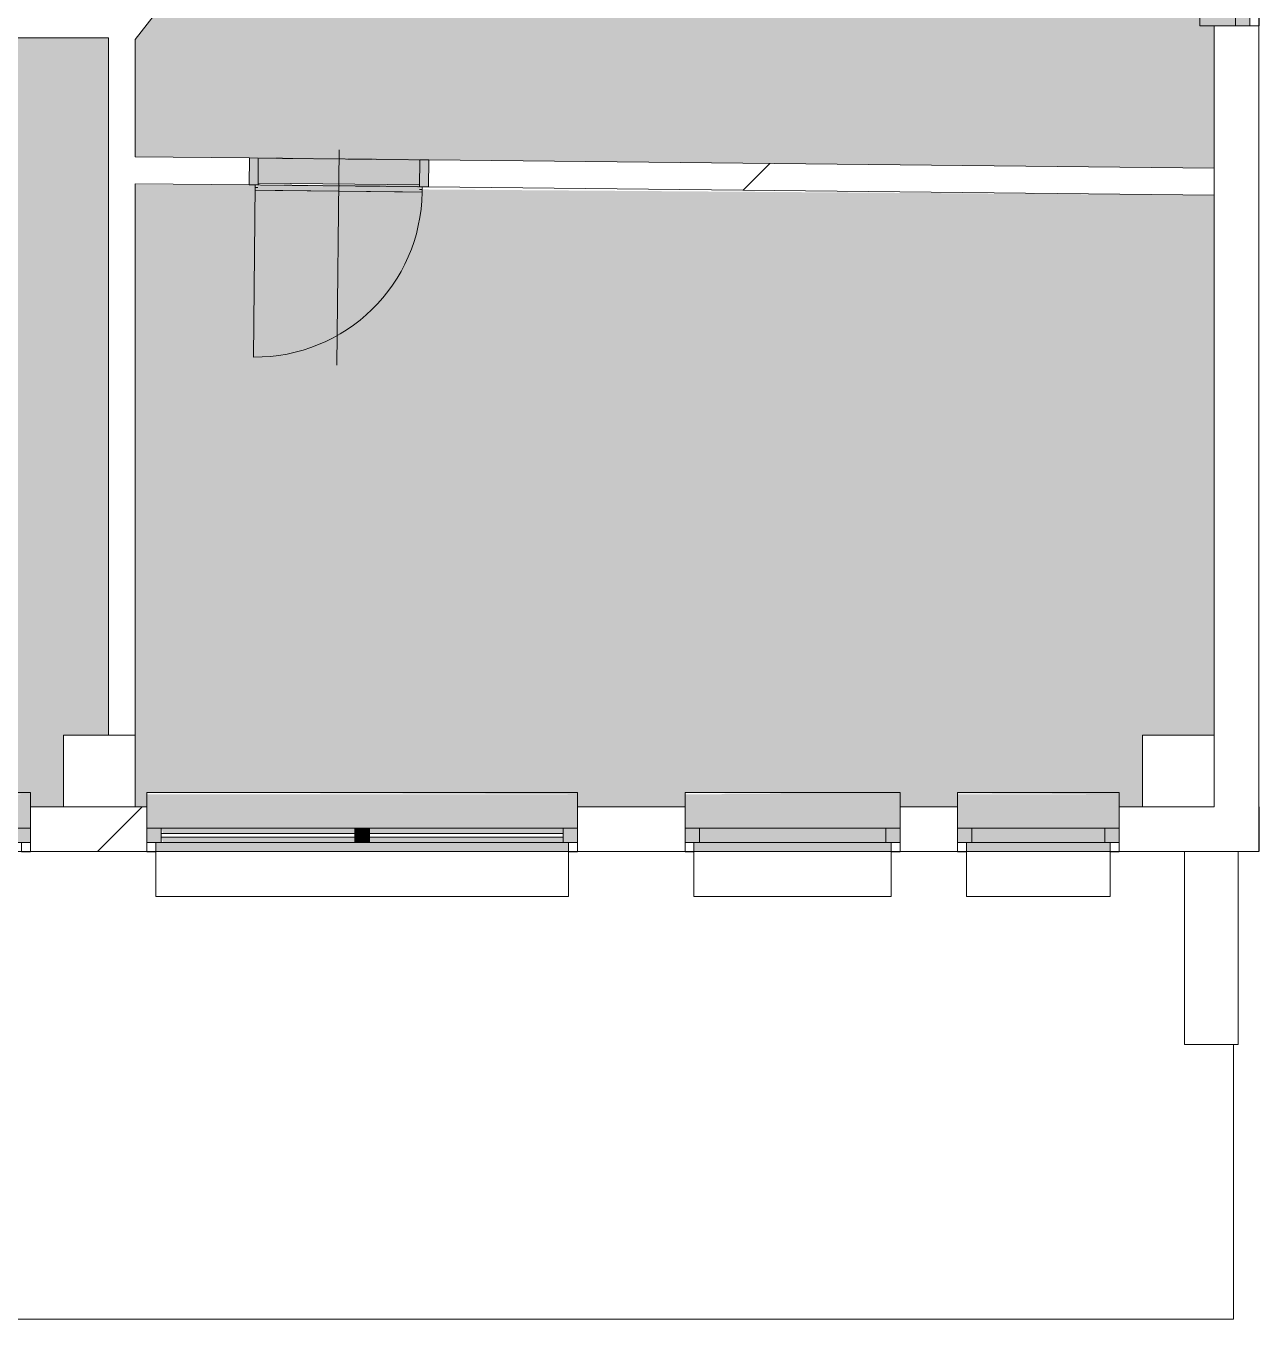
# Model space of a CAD drawing. Header units: millimetres. Extents: x 46521 to 257780, y -45352 to 20466.
# Drawn here: x 217622 to 224498, y -31577 to -24364 of the extents above; entities that cross this region are included whole.
import ezdxf

# ---------------------------------------------------------------- set-up
doc = ezdxf.new("R2010")
doc.units = ezdxf.units.MM
doc.linetypes.add('Čerchovaná se dvěma tečkami', pattern=[2.59, 1, -0.53, 0, -0.53, 0, -0.53])
for name, color, linetype, lineweight in [('A-DETL-THIN', 151, 'Continuous', 13), ('A-DOOR', 31, 'Continuous', 13), ('A-DOOR-FRAM', 31, 'Continuous', 25), ('A-FLOR', 192, 'Continuous', 13), ('A-GENM', 13, 'Continuous', 13), ('A-GLAZ', 151, 'Continuous', 13), ('A-WALL', 113, 'Continuous', 13), ('A-WALL-PATT', 111, 'Continuous', 35), ('Q-SPCQ', 91, 'Continuous', 13), ('S-COLS', 52, 'Continuous', 13)]:
    doc.layers.add(name, color=color, linetype=linetype, lineweight=lineweight)
pattern_1 = [(45, (218021, -28969), (-5747.4, 5747.4), []), (360, (227178.7, -26277), (5747.4, 5747.4), [1016, -10478.7]), (45, (228195, -26277), (-5747.4, 5747.4), [1016, -7112]), (90, (228913, -25559), (-5747.4, 5747.4), [1016, -10478.7]), (135, (228913, -24543), (-5747.4, -5747.4), [1016, -7112]), (360, (227178.7, -23824.3), (5747.4, 5747.4), [1016, -10478.7]), (45, (226460, -24543), (-5747.4, 5747.4), [1016, -7112]), (90, (226460, -25559), (-5747.4, 5747.4), [1016, -10478.7]), (135, (227179, -26277), (-5747.4, -5747.4), [1016, -7112]), (45, (229842, -22895.5), (-5747.4, 5747.4), [2032, -6096])]
pattern_2 = [(45, (128107, 0), (-7184.2, 7184.2), []), (45, (130981, 0), (-7184.2, 7184.2), []), (45, (136728, 0), (-4310.5, 10057.9), [4064, -2032, 67.06, -1964.94])]

# ---------------------------------------------------------------- blocks, each defined once
blk = doc.blocks.new('OKNO_1k_nadsvetlik - OKNO_1k_nadsvetlik_1500x1800-1969463-Mapka _ závislý 8')
at = {"layer": 'A-GLAZ', "lineweight": 9}
h = blk.add_hatch(color=256, dxfattribs=at)
h.paths.add_polyline_path([(-750, -75), (-670, -75), (-670, 5), (-750, 5)])
h.paths.add_polyline_path([(670, -75), (750, -75), (750, 5), (670, 5)])
blk.add_hatch(color=256, dxfattribs=at).paths.add_polyline_path([(670, 5), (-670, 5), (-670, -75), (670, -75)])
for p, q in [((-750, 5), (-670, 5)), ((670, 5), (-670, 5)), ((-670, 5), (-670, -75)), ((670, 5), (750, 5)), ((670, -75), (670, 5)), ((-750, -75), (-700, -75)), ((-670, -75), (-750, -75)), ((-700, -126), (-750, -126)), ((-700, -75), (-700, -125)), ((-670, -75), (670, -75)), ((750, -75), (670, -75)), ((700, -75), (750, -75)), ((700, -125), (700, -75)), ((750, -126), (700, -126))]:
    blk.add_line(p, q, dxfattribs=at)
blk = doc.blocks.new('parapet s nosem_vnitní - parapet s nosem_vnitní-1280316-Mapka _ závislý 8')
at = {"layer": 'A-GENM', "lineweight": 9}
for points in [[(-750, 198.7), (-750, 190), (750, 198.7)], [(-750, 190), (-750, 0), (750, 0), (750, 190)]]:
    blk.add_hatch(color=151, dxfattribs=at).paths.add_polyline_path(points)
for p, q in [((750, 200), (-750, 200)), ((-750, 200), (-750, 190)), ((750, 200), (-750, 200)), ((-750, 120), (-750, 190)), ((750, 190), (750, 200)), ((750, 190), (750, 120))]:
    blk.add_line(p, q, dxfattribs=at)
blk = doc.blocks.new('OKNO_2k_nadsvetlik - OKNO_2k_nadsvetlik 2400 x 1850-1972488-Mapka _ závislý 8')
at = {"layer": 'A-GLAZ', "lineweight": 9}
h = blk.add_hatch(color=256, dxfattribs=at)
h.paths.add_polyline_path([(-1120, 75), (-1200, 75), (-1200, -5), (-1120, -5)])
h.paths.add_polyline_path([(1120, 75), (1138.9, -5), (1200, -5), (1200, 75), (1138.9, 75)])
h = blk.add_hatch(color=256, dxfattribs=at)
h.paths.add_polyline_path([(1120, 75), (40, 75), (40, 45), (1120, 45)])
h.paths.add_polyline_path([(-1120, 75), (-1120, 45), (-40, 45), (-40, 75), (-915.1, 75)])
h.paths.add_polyline_path([(40, 25), (40, -5), (1120, -5), (1120, 25)])
h.paths.add_polyline_path([(-915.1, 25), (-1120, 25), (-1120, -5), (-40, -5), (-40, 25)])
blk.add_hatch(color=256, dxfattribs=at).paths.add_polyline_path([(-40, -5), (40, -5), (40, 75), (-40, 75)])
for p, q in [((-1150, 126), (-1200, 126)), ((-1200, 75), (-1150, 75)), ((-1120, 75), (-1200, 75)), ((-1150, 75), (-1150, 125)), ((-1120, -5), (-1120, 75)), ((-40, 75), (-1120, 75)), ((40, 75), (-40, 75)), ((-40, 75), (-40, -5)), ((1120, 75), (40, 75)), ((40, -5), (40, 75)), ((1200, 75), (1120, 75)), ((1120, 75), (1120, -5)), ((1200, 126), (1150, 126)), ((1150, 125), (1150, 75)), ((1150, 75), (1200, 75)), ((-40, 45), (-1120, 45)), ((-1120, 45), (-1120, 25)), ((-1120, 25), (-40, 25)), ((-40, 25), (-40, 45)), ((1120, 45), (40, 45)), ((40, 45), (40, 25)), ((40, 25), (1120, 25)), ((1120, 25), (1120, 45)), ((-1200, -5), (-1120, -5)), ((-1120, -5), (-40, -5)), ((-40, -5), (40, -5)), ((40, -5), (1120, -5)), ((1120, -5), (1200, -5))]:
    blk.add_line(p, q, dxfattribs=at)
blk = doc.blocks.new('parapet s nosem_vnitní - parapet s nosem_vnitní-V112-Mapka _ závislý 8')
at = {"layer": 'A-GENM', "lineweight": 9}
blk.add_hatch(color=151, dxfattribs=at).paths.add_polyline_path([(40, 0), (-1200, 0), (-1200, -190), (1200, -190), (1200, 0), (292.9, 0)])
for p, q in [((-1200, -190), (-1200, -120)), ((1200, -120), (1200, -190)), ((-1200, -190), (-1200, -200)), ((-1200, -200), (1200, -200)), ((-1200, -200), (1200, -200)), ((1200, -200), (1200, -190))]:
    blk.add_line(p, q, dxfattribs=at)
blk = doc.blocks.new('OKNO_2k_nadsvetlik - OKNO_2k_nadsvetlik 2400 x 1850-V113-Mapka _ závislý 8')
at = {"layer": 'A-GLAZ', "lineweight": 9}
h = blk.add_hatch(color=256, dxfattribs=at)
h.paths.add_polyline_path([(1200, 75), (1120, 75), (1120, -5), (1200, -5)])
h.paths.add_polyline_path([(-1200, 75), (-1200, -5), (-1120, -5), (-1120, 75)])
h = blk.add_hatch(color=256, dxfattribs=at)
h.paths.add_polyline_path([(40, 75), (40, 45), (1120, 45), (1107.8, 75), (80.8, 75)])
h.paths.add_polyline_path([(-40, 75), (-1120, 75), (-1120, 45), (-40, 45)])
h.paths.add_polyline_path([(-40, 25), (-1120, 25), (-1120, -5), (-40, -5)])
h.paths.add_polyline_path([(40, 25), (40, -5), (1120, -5), (1107.8, 25), (80.8, 25)])
blk.add_hatch(color=256, dxfattribs=at).paths.add_polyline_path([(-40, -5), (40, -5), (40, 75), (-40, 75)])
for p, q in [((-1150, 126), (-1200, 126)), ((-1200, 75), (-1150, 75)), ((-1120, 75), (-1200, 75)), ((-1150, 75), (-1150, 125)), ((-1120, -5), (-1120, 75)), ((-40, 75), (-1120, 75)), ((40, 75), (-40, 75)), ((-40, 75), (-40, -5)), ((1120, 75), (40, 75)), ((40, -5), (40, 75)), ((1200, 75), (1120, 75)), ((1120, 75), (1120, -5)), ((1200, 126), (1150, 126)), ((1150, 125), (1150, 75)), ((1150, 75), (1200, 75)), ((-40, 45), (-1120, 45)), ((-1120, 45), (-1120, 25)), ((-1120, 25), (-40, 25)), ((-40, 25), (-40, 45)), ((1120, 45), (40, 45)), ((40, 45), (40, 25)), ((40, 25), (1120, 25)), ((1120, 25), (1120, 45)), ((-1200, -5), (-1120, -5)), ((-1120, -5), (-40, -5)), ((-40, -5), (40, -5)), ((40, -5), (1120, -5)), ((1120, -5), (1200, -5))]:
    blk.add_line(p, q, dxfattribs=at)
blk = doc.blocks.new('parapet_ext - parapet_ext-1801991-Mapka _ závislý 8')
at = {"layer": 'Q-SPCQ', "lineweight": 9}
blk.add_hatch(color=151, dxfattribs=at).paths.add_polyline_path([(292.9, 50), (-1150, 50), (-1150, 0), (1150, 0), (1150, 50), (1120, 50)])
for p, q in [((-1150, 51), (-1150, 300)), ((-1150, 300), (1150, 300)), ((1150, 300), (1150, 51))]:
    blk.add_line(p, q, dxfattribs=at)
blk = doc.blocks.new('OKNO_1k_nadsvetlik - OKNO_1k_nadsvetlik_900 x 1850-1969447-Mapka _ závislý 8')
at = {"layer": 'A-GLAZ', "lineweight": 9}
h = blk.add_hatch(color=256, dxfattribs=at)
h.paths.add_polyline_path([(450, 75), (370, 75), (370, -5), (450, -5)])
h.paths.add_polyline_path([(-450, 75), (-450, -5), (-370, -5), (-370, 75)])
blk.add_hatch(color=256, dxfattribs=at).paths.add_polyline_path([(-370, 75), (-370, -5), (370, -5), (370, 75), (-257.3, 75)])
for p, q in [((-400, 126), (-450, 126)), ((-450, 75), (-400, 75)), ((-370, 75), (-450, 75)), ((-400, 75), (-400, 125)), ((370, 75), (-370, 75)), ((-370, 75), (-370, -5)), ((450, 75), (370, 75)), ((370, -5), (370, 75)), ((450, 126), (400, 126)), ((400, 125), (400, 75)), ((400, 75), (450, 75)), ((-450, -5), (-370, -5)), ((-370, -5), (370, -5)), ((370, -5), (450, -5))]:
    blk.add_line(p, q, dxfattribs=at)
blk = doc.blocks.new('parapet s nosem_vnitní - parapet s nosem_vnitní-V114-Mapka _ závislý 8')
at = {"layer": 'A-GENM', "lineweight": 9}
for points in [[(-257.3, 0), (-450, 0), (-450, -190), (450, -190), (450, 0), (370, 0)], [(-450, -190), (-450, -195), (-257.3, -190)]]:
    blk.add_hatch(color=151, dxfattribs=at).paths.add_polyline_path(points)
for p, q in [((-450, -190), (-450, -120)), ((450, -120), (450, -190)), ((-450, -190), (-450, -200)), ((-450, -200), (450, -200)), ((-450, -200), (450, -200)), ((450, -200), (450, -190))]:
    blk.add_line(p, q, dxfattribs=at)
blk = doc.blocks.new('parapet_ext - parapet_ext-V115-Mapka _ závislý 8')
at = {"layer": 'Q-SPCQ', "lineweight": 9}
blk.add_hatch(color=151, dxfattribs=at).paths.add_polyline_path([(-370, 50), (-400, 50), (-400, 0), (400, 0), (400, 50), (-257.3, 50)])
for p, q in [((-400, 51), (-400, 300)), ((-400, 300), (400, 300)), ((400, 300), (400, 51))]:
    blk.add_line(p, q, dxfattribs=at)
blk = doc.blocks.new('OKNO_1k_nadsvetlik - OKNO_1k_nadsvetlik_1200 x 1850-V116-Mapka _ závislý 8')
at = {"layer": 'A-GLAZ', "lineweight": 9}
h = blk.add_hatch(color=256, dxfattribs=at)
h.paths.add_polyline_path([(520, 75), (520, -5), (600, -5), (600, 75)])
h.paths.add_polyline_path([(-600, 75), (-600, -5), (-520, -5), (-520, 75)])
blk.add_hatch(color=256, dxfattribs=at).paths.add_polyline_path([(-520, 75), (-520, -5), (520, -5), (520, 75), (426.8, 75)])
for p, q in [((-550, 126), (-600, 126)), ((-600, 75), (-550, 75)), ((-520, 75), (-600, 75)), ((-550, 75), (-550, 125)), ((520, 75), (-520, 75)), ((-520, 75), (-520, -5)), ((600, 75), (520, 75)), ((520, -5), (520, 75)), ((600, 126), (550, 126)), ((550, 125), (550, 75)), ((550, 75), (600, 75)), ((-600, -5), (-520, -5)), ((-520, -5), (520, -5)), ((520, -5), (600, -5))]:
    blk.add_line(p, q, dxfattribs=at)
blk = doc.blocks.new('parapet s nosem_vnitní - parapet s nosem_vnitní-V117-Mapka _ závislý 8')
at = {"layer": 'A-GENM', "lineweight": 9}
for points in [[(600, 0), (-600, 0), (-600, -190), (600, -190), (600, -120)], [(-600, -190), (-600, -197.1), (426.8, -190)]]:
    blk.add_hatch(color=151, dxfattribs=at).paths.add_polyline_path(points)
for p, q in [((-600, -190), (-600, -120)), ((600, -120), (600, -190)), ((-600, -190), (-600, -200)), ((-600, -200), (600, -200)), ((-600, -200), (600, -200)), ((600, -200), (600, -190))]:
    blk.add_line(p, q, dxfattribs=at)
blk = doc.blocks.new('parapet_ext - parapet_ext-V111-Mapka _ závislý 8')
at = {"layer": 'Q-SPCQ', "lineweight": 9}
blk.add_hatch(color=151, dxfattribs=at).paths.add_polyline_path([(-520, 50), (-550, 50), (-550, 0), (550, 0), (550, 50), (-185, 50)])
for p, q in [((-550, 51), (-550, 300)), ((-550, 300), (550, 300)), ((550, 300), (550, 51))]:
    blk.add_line(p, q, dxfattribs=at)
blk = doc.blocks.new('DVERE_1k_oblozka - DD03_01_900x1970_koupelna-V145-Mapka _ závislý 8')
at = {"layer": 'A-DOOR', "lineweight": 9}
h = blk.add_hatch(color=151, dxfattribs=at)
h.paths.add_polyline_path([(500, -72.1), (500, 77.9), (450, 77.9), (450, -72.1)])
h.paths.add_polyline_path([(-450, -72.1), (-450, 77.9), (-500, 77.9), (-500, -72.1)])
blk.add_hatch(color=151, dxfattribs=at).paths.add_polyline_path([(465, -102.1), (449.9, -62.2), (-450, -72.1), (-465, -102.1)])
for p, q in [((-500, 77.9), (-450, 77.9)), ((-500, -72.1), (-500, 77.9)), ((-450, 77.9), (-450, -72.1)), ((0, 127.9), (0, -1072.1)), ((450, 77.9), (500, 77.9)), ((450, -72.1), (450, 77.9)), ((500, 77.9), (500, -72.1)), ((-450, -62.1), (450, -62.1)), ((-450, -72.1), (-500, -72.1)), ((-465, -72.1), (-465, -1032.1)), ((-465, -87.1), (-450, -87.1)), ((-465, -102.1), (-465, -87.1)), ((-450, -87.1), (-465, -87.1)), ((465, -102.1), (-465, -102.1)), ((355, -102.1), (-355, -102.1)), ((500, -72.1), (450, -72.1)), ((450, -87.1), (465, -87.1)), ((465, -102.1), (465, -72.1)), ((465, -87.1), (465, -102.1)), ((465, -102.1), (465, -87.1))]:
    blk.add_line(p, q, dxfattribs=at)
at = {"layer": 'A-DOOR', "linetype": 'Čerchovaná se dvěma tečkami', "lineweight": 9}
for p, q in [((-450, 77.9), (450, 77.9)), ((-450, -72.1), (450, -72.1))]:
    blk.add_line(p, q, dxfattribs=at)
at = {"layer": 'A-DOOR', "lineweight": 9}
blk.add_arc((-465, -102.1), 930, 270, 0, dxfattribs=at)
at = {"layer": 'A-DOOR-FRAM', "lineweight": 9}
for p, q in [((-500, 77.9), (-450, 77.9)), ((-450, 77.9), (-450, -72.1)), ((450, -72.1), (450, 77.9)), ((500, 77.9), (450, 77.9)), ((-450, -72.1), (-500, -72.1)), ((450, -72.1), (500, -72.1))]:
    blk.add_line(p, q, dxfattribs=at)

msp = doc.modelspace()

# ---------------------------------------------------------------- hatches: boundary and pattern name
at = {"layer": 'A-FLOR'}
h = msp.add_hatch(color=151, dxfattribs=at)
h.paths.add_polyline_path([(199736.9, -30076.6), (199846.7, -30076.6), (199846.7, -29535.6), (200246.7, -29535.6), (200246.7, -24894.3), (199456.7, -24909.3), (199454.5, -24924.3), (198656.7, -24909.3), (198641.7, -24894.3), (198046.7, -24894.3), (198046.7, -30076.6), (198536.9, -30076.6), (198536.9, -29899.5), (199736.9, -29906.6)])
h.paths.add_polyline_path([(185207.6, -30046.6), (185356.7, -30046.6), (185356.7, -29896.9), (187756.7, -29906.6), (187756.7, -30046.6), (187847.3, -30046.6), (187807.2, -26558.1), (189596.1, -25126.8), (189398, -24954.6), (189377.4, -24943.5), (188773.4, -24295.7), (188773, -24274.5), (188357.6, -23844.3), (188357.6, -23917.4), (187957.6, -23917.4), (187955.8, -23667.4), (185207.6, -23699.3), (185207.6, -29906.6)])
h.paths.add_polyline_path([(182356.7, -30046.6), (182356.7, -29901.6), (183256.7, -29906.6), (183256.7, -30046.6), (183556.7, -30046.6), (183556.7, -29899.5), (184756.7, -29906.6), (184756.7, -30046.6), (185057.6, -30046.6), (185057.6, -23684), (184340.1, -23708.3), (184334.9, -23718.2), (183434.9, -23703.2), (183434.7, -23693.3), (182268.5, -23700), (182268.5, -23970), (181848.5, -23970), (181848.5, -24139.3), (181927.1, -24139.3), (181918.5, -25639.3), (181848.5, -25639.3), (181848.5, -29535.6), (182248.5, -29535.6), (182267.1, -30046.6)])
h.paths.add_polyline_path([(190971.7, -30046.6), (190971.8, -30046.6), (190971.7, -25176.6), (190736.7, -25191.6), (190736.7, -25206.6), (189836.7, -25191.6), (189821.7, -25176.6), (189786.7, -25176.6), (189774.1, -25176.6), (187958, -26629.6), (187997.6, -29676.6), (188357.6, -29676.6), (188357.6, -29896.9), (190756.7, -29906.6), (190756.7, -30046.6)])
h.paths.add_polyline_path([(191121.8, -30046.6), (191356.7, -30046.6), (191356.7, -29896.9), (193756.7, -29906.6), (193756.7, -30046.6), (193851.4, -30046.6), (193851.4, -29676.6), (194101.4, -29676.6), (194101.4, -26754.6), (192364.3, -25176.6), (192266.7, -25191.6), (192266.7, -25206.6), (191366.7, -25191.6), (191351.7, -25176.6), (191135.2, -25176.6), (191123.3, -29488.4)])
h.paths.add_polyline_path([(194251.4, -30046.6), (194346.7, -30046.6), (194346.7, -29846.9), (197946.7, -29846.9), (197946.7, -23686.6), (194243.8, -23686.6), (194243.8, -23936.6), (193843.8, -23936.6), (193843.8, -23710.4), (193315, -24289.8), (193305, -24311.6), (192679.8, -24937.4), (192658.9, -24937.4), (192515.2, -25101.6), (194251.4, -26688.5), (194251.4, -29856.6)])
h.paths.add_polyline_path([(223716.7, -28719.3), (223846.7, -28719.3), (223846.7, -28319.3), (224246.7, -28319.3), (224246.7, -25308.2), (219816.1, -25276.5), (219830.7, -25291.4), (218915.9, -25266.7), (218900.8, -25251.5), (218231.7, -25251.7), (218231.7, -28719.3), (218296.7, -28719.3), (218296.7, -28639.6), (220696.7, -28649.3), (220696.7, -28719.3), (221296.7, -28719.3), (221296.7, -28642.2), (222496.7, -28649.3), (222496.7, -28719.3), (222816.7, -28719.3), (222816.7, -28644.3), (223716.7, -28649.3)])
h.paths.add_polyline_path([(214956.7, -28719.3), (215246.7, -28719.3), (215246.7, -28639.6), (217646.7, -28649.3), (217646.7, -28719.3), (217831.7, -28719.3), (217831.7, -28319.3), (218081.7, -28319.3), (218081.7, -24431.8), (214956.7, -24431.8), (214971.7, -24859.3), (214986.7, -24859.3), (214971.7, -25759.3), (214956.7, -25774.3), (214956.7, -28649.3)])
h.paths.add_polyline_path([(207506.7, -28719.3), (208031.7, -28719.3), (208031.7, -23677.1), (207415.8, -23682.1), (207430.1, -23696.9), (206615.5, -23668), (206600.3, -23652.8), (206235.4, -23652.2), (206235.4, -23956.6), (205807.2, -23956.6), (205796.7, -26082.1), (205796.7, -28319.3), (206196.7, -28319.3), (206196.7, -28719.3), (206306.7, -28719.3), (206306.7, -28642.2), (207506.7, -28649.3)])
h.paths.add_polyline_path([(211706.7, -28719.3), (211831.7, -28719.3), (211831.7, -28319.3), (212231.7, -28319.3), (212231.7, -28719.3), (212346.7, -28719.3), (212346.7, -28639.6), (214746.7, -28649.3), (214746.7, -28719.3), (214806.7, -28719.3), (214806.7, -25759.3), (214946.7, -25759.3), (214942.1, -24859.3), (214806.7, -24859.3), (214806.7, -24281.8), (214833.7, -24281.8), (213994.7, -23477.1), (214082.7, -23367.5), (213442, -22753.1), (213345.1, -22854.1), (213168, -22684.3), (211837, -22684.3), (211837, -22434.3), (211457, -22434.3), (211457, -22294.3), (210657, -22294.3), (210657, -22434.3), (209611.7, -22434.3), (209611.7, -22294.3), (208811.7, -22294.3), (208811.7, -22434.3), (208426.7, -22434.3), (208426.7, -22684.3), (208131.7, -22684.3), (208131.7, -28589.6), (211706.7, -28599.3)])
h.paths.add_polyline_path([(219816.1, -25251.2), (219817.6, -25111.2), (224246.7, -25158.2), (224246.7, -24364.3), (224168.1, -24364.3), (224176.7, -22864.3), (224246.7, -22864.3), (224246.7, -22684.3), (223846.7, -22684.3), (223846.4, -22468.2), (219803.8, -22420.6), (219628.7, -22682.2), (219630.8, -22691.6), (219053.3, -23401.6), (219037.1, -23405.3), (218231.7, -24439.5), (218231.7, -25094.4), (218917.7, -25101.7), (218917.7, -25241.7), (219816, -25251.2)])
h.paths.add_polyline_path([(200506.7, -25069.3), (200506.7, -24889.3), (205696.7, -24889.3), (205694.6, -23646.6), (200346.9, -23646.6), (200347, -24889.3), (200497, -24894.3), (200503.9, -25019.3)])
h.paths.add_polyline_path([(192316.7, -25026.6), (192374.9, -25015.6), (193803.2, -23536.6), (197746.7, -23536.6), (197746.7, -23166.6), (198046.7, -23166.6), (198046.7, -24794.3), (200246.7, -24794.3), (200246.7, -23937.5), (199847, -23937.5), (199847, -23527.5), (201444.2, -23527.4), (201444.2, -22376.5), (205084.2, -22376.5), (205084.6, -21816.5), (206144.2, -21816.5), (206137.4, -23436.6), (205705.4, -23436.6), (205705.4, -23536.6), (206617.5, -23553.1), (206617.5, -23643), (207416.1, -23643), (207417.4, -23566.6), (208031.7, -23567.5), (208031.7, -22684.3), (208006.7, -22684.3), (208006.7, -22234.3), (208426.7, -22234.3), (208426.7, -22284.3), (208811.7, -22269.3), (208811.7, -22254.3), (209611.7, -22269.3), (209626.7, -22284.3), (210657, -22269.3), (210657, -22254.3), (211457, -22269.3), (211472, -22284.3), (212237, -22284.3), (212237, -22534.3), (213228.3, -22534.3), (213459.3, -22735.1), (213481, -22735.1), (214108.9, -23358), (214108.9, -23378.8), (215050.5, -24281.8), (218164.4, -24281.8), (218948.8, -23303), (219059.4, -23360.3), (219576.3, -22668.2), (219488, -22582.1), (219638.9, -22354.9), (219645.6, -21754.2), (219735.5, -21754.2), (219735.5, -20955.1), (219654.4, -20954.2), (219655, -20379.5), (219621.3, -20379.1), (219621.3, -19225.7), (219596.3, -19225.7), (219596.3, -19175.3), (219521.5, -19175.3), (219506.5, -18955.3), (219491.5, -18955.3), (219506.5, -18355.3), (219521.5, -18340.3), (219521.5, -17238.3), (216572.9, -17238.3), (216572.5, -17408.3), (215546.9, -17408.3), (215546.9, -17535.4), (214346.9, -17528.3), (214346.9, -17408.3), (214108.6, -17408.3), (214133.4, -20310.9), (213346.8, -20303.3), (213346.8, -20200.9), (212546.8, -20200.9), (212546.8, -20310.9), (209145.7, -20331.9), (208096.9, -20353.9), (208096.9, -20188), (207706.9, -20188), (207706.9, -20098), (206906.9, -20098), (206906.9, -20188), (205866.9, -20188), (205860.4, -17808.3), (205733.9, -17808.3), (205733.9, -17238.3), (203482.3, -17238.3), (203497.3, -17851.9), (203512.3, -17851.9), (203497.3, -18651.9), (203482.3, -18666.9), (203497.3, -19775.4), (203512.3, -19775.4), (203497.3, -20375.4), (203482.3, -20390.4), (203482.3, -20656.9), (201379.5, -20656.9), (201379.5, -20280.9), (201230.6, -20295.9), (201230.6, -20310.9), (200630.6, -20295.9), (200615.6, -20280.9), (200216.5, -20280.9), (200216.5, -21508.2), (199563.8, -21523.2), (199563.8, -21538.2), (198963.8, -21523.2), (198948.8, -21508.2), (197233.8, -21523.2), (197233.8, -21538.2), (196633.8, -21523.2), (196618.8, -21508.2), (196483.8, -21523.2), (196483.8, -21748.2), (195620, -21748.2), (195620, -21658.2), (194720, -21658.2), (194720, -21748.2), (191529.9, -21748.2), (189907.6, -20300.6), (189907.6, -18728.2), (189634.5, -18728.2), (189634.5, -18805.2), (188434.5, -18798.2), (188434.5, -18728.2), (188357.6, -18728.2), (188357.6, -20625.8), (188267.6, -20625.8), (188267.6, -21425.8), (188357.6, -21425.8), (188357.6, -21715.8), (183437.6, -21715.8), (183434.8, -22135.8), (181848.5, -22135.8), (181848.5, -22265.8), (181608.5, -22265.8), (181619.5, -23165.8), (181848.5, -23165.8), (181854.5, -23552.4), (183433.9, -23543.6), (183437.6, -23683.3), (184334.7, -23678.2), (184334.9, -23538.2), (186229.2, -23527.3), (186229.2, -23362.9), (186453.2, -23361.6), (186454.2, -23526), (188357.6, -23517.4), (188357.6, -23628.3), (189707.9, -25026.6), (192296.7, -25026.6)])
h.paths.add_polyline_path([(217846.7, -22689.3), (217846.7, -22289.3), (218246.7, -22289.3), (218231.7, -22689.3), (218164.4, -22689.3)])
h.paths.add_polyline_path([(219803.8, -22420.6), (219803.5, -22388.8), (219790.7, -22401)])
h.paths.add_polyline_path([(223846.7, -22318.2), (223846.7, -22284.3), (224246.7, -22269.9), (224246.7, -20426.5), (222729.6, -20479.4), (219760.1, -20443), (219769.7, -20955.2), (219784.4, -20955.2), (219760.5, -21755.5), (219745.4, -21770.6), (219745, -22269.9), (223831.4, -22318)])
h.paths.add_polyline_path([(194375, -21648.2), (194720, -21633.2), (194720, -21618.2), (195620, -21633.2), (195635, -21648.2), (196383.8, -21648.2), (196383.8, -18728.2), (195604.5, -18728.2), (195604.5, -18805.2), (194404.5, -18798.2), (194404.5, -18728.2), (194243.8, -18728.2), (194243.8, -19128.2), (193843.8, -19128.2), (193843.8, -18728.2), (193504.5, -18728.2), (193504.5, -18805.2), (192304.5, -18798.2), (192304.5, -18728.2), (191404.5, -18728.2), (191404.5, -18805.2), (190204.5, -18798.2), (190204.5, -18728.2), (190057.6, -18728.2), (190057.6, -20233.4), (191587.1, -21598.2), (194375, -21618.2), (194375, -21633.2)])
h.paths.add_polyline_path([(186557.6, -21565.8), (188257.6, -21565.4), (188242.6, -21425.8), (188227.6, -21425.8), (188242.6, -20625.8), (188257.6, -20610.8), (188257.6, -19128.2), (187957.6, -19128.2), (187957.6, -18728.2), (186557.6, -18728.2), (186557.6, -20311.1), (186582.6, -20311.1), (186582.6, -20411.9), (186557.6, -20411.9), (186557.6, -21565.4)])
h.paths.add_polyline_path([(196633.8, -21498.2), (197233.8, -21498.2), (197248.8, -21408.2), (198033.8, -21408.2), (198033.8, -19988.2), (197233.8, -20003.2), (197233.8, -20018.2), (196633.8, -20003.2), (196618.8, -19988.2), (196483.8, -20003.2), (196483.8, -21408.2), (196633.8, -21408.2)])
h.paths.add_polyline_path([(198963.8, -21498.2), (199563.8, -21498.2), (199563.8, -21408.2), (199708.8, -21408.2), (199696.3, -19988.2), (199563.8, -20003.2), (199563.8, -20018.2), (198963.8, -20003.2), (198948.8, -19988.2), (198133.8, -19988.2), (198133.8, -21408.2), (198963.8, -21408.2)])
h.paths.add_polyline_path([(199808.8, -21408.2), (200136.2, -21408.2), (200116.5, -20280.9), (199808.8, -20280.9), (199808.8, -20712.2)])
h.paths.add_polyline_path([(202384.5, -20556.9), (203382.3, -20556.9), (203382.3, -20375.4), (203472.3, -20375.4), (203472.3, -19775.4), (203382.3, -19775.4), (203382.3, -19336.9), (202384.5, -19336.9), (202399.5, -19791.9), (202414.5, -19791.9), (202399.5, -20391.9), (202384.5, -20402), (202384.5, -20441.9)])
h.paths.add_polyline_path([(202284.5, -20556.9), (202284.5, -20391.9), (202374.5, -20391.9), (202374.5, -19791.9), (202284.5, -19791.9), (202284.5, -19336.9), (201479.5, -19336.9), (201479.5, -20556.9)])
h.paths.add_polyline_path([(222729.6, -20379.4), (224246.7, -20315.3), (222533.5, -20329.1), (222557, -20377.3)])
h.paths.add_polyline_path([(201124.8, -20270.9), (201230.6, -20270.9), (201230.6, -20180.9), (201379.5, -20180.9), (201379.5, -19236.9), (201789.5, -19236.9), (201789.5, -17626.9), (200222.4, -17626.9), (200222.4, -17888.3), (199822.9, -17888.3), (199847, -18728.2), (200347, -18728.2), (200347, -18867.5), (200481.6, -18867.5), (200496.7, -20180.9), (200630.6, -20180.9), (200630.6, -20270.9), (200929.6, -20270.9)])
h.paths.add_polyline_path([(208216.9, -20231.3), (210143.1, -20190.9), (210143.1, -17408.3), (209858.6, -17408.3), (209858.6, -17535.4), (208658.6, -17528.3), (208658.6, -17408.3), (208058.6, -17408.3), (208058.6, -17535.4), (206858.6, -17528.3), (206858.6, -17408.3), (206356.9, -17408.3), (206356.9, -20088), (206906.9, -20073), (206906.9, -20058), (207706.9, -20073), (207721.9, -20088), (208216.9, -20088), (208216.9, -20191)])
h.paths.add_polyline_path([(210243.1, -20190.9), (212546.8, -20175.9), (212546.8, -20160.9), (213346.8, -20175.9), (213361.8, -20190.9), (213773.1, -20190.9), (213774.1, -20053.3), (213957.1, -20051.2), (213933.5, -17408.3), (213716.9, -17408.3), (213716.9, -17535.4), (212516.9, -17528.3), (212516.9, -17408.3), (212196.2, -17408.3), (212196.2, -17808.3), (211796.2, -17808.3), (211796.2, -17408.3), (211666.9, -17408.3), (211666.9, -17535.4), (210466.9, -17528.3), (210466.9, -17408.3), (210243.1, -17408.3), (210243.1, -19269.5)])
h.paths.add_polyline_path([(200216.5, -20180.9), (200381.6, -20180.9), (200381.6, -18967.5), (200347, -18967.5), (200347, -19138.2), (199847, -19138.2), (199826.8, -18967.5), (199626.8, -18967.5), (199626.8, -18728.2), (199396.5, -18733.3), (199396.5, -18805.2), (198246.5, -18798.2), (198246.5, -18728.2), (198133.8, -18728.2), (198133.8, -19888.2), (199808.8, -19888.2), (199808.8, -20180.9), (200116.5, -20180.9)])
h.paths.add_polyline_path([(197883.8, -19888.2), (197883.8, -18728.2), (197704.5, -18728.2), (197704.5, -18805.2), (196504.5, -18798.2), (196483.8, -19888.2), (197283.8, -19888.2)])
h.paths.add_polyline_path([(202384.5, -19236.9), (203382.3, -19236.9), (203382.3, -18651.9), (203472.3, -18651.9), (203472.3, -17851.9), (203382.3, -17851.9), (203382.3, -17626.9), (201889.5, -17626.9), (201889.5, -19236.9), (202284.5, -19236.9)])
h.paths.add_polyline_path([(182423.9, -19113.6), (186457.6, -19105.4), (186457.6, -19071.9), (182423.9, -19109.7)])
h.paths.add_polyline_path([(219621.3, -18955.3), (219621.3, -18355.3), (219531.5, -18355.3), (219531.5, -18955.3)])
h.paths.add_polyline_path([(182268.5, -18911.2), (186457.6, -18871.9), (186457.6, -18728.2), (182268.5, -18730), (182268.5, -18909.7)])
h.paths.add_polyline_path([(224246.7, -17927.7), (224246.7, -17888.3), (223846.7, -17888.3), (223846.7, -17488.3), (219621.5, -17488.3), (219621.5, -17927.7), (223846.7, -17927.7)])
h.paths.add_polyline_path([(217832.8, -17888.3), (217832.8, -17488.3), (218232.8, -17488.3), (218232.8, -17888.3)])
h.paths.add_polyline_path([(201889.5, -17526.9), (203382.3, -17526.9), (203382.3, -17238.3), (199819.9, -17251.3), (199822.4, -17488.3), (200222.4, -17488.3), (200222.4, -17526.9), (201789.5, -17526.9)])
h.paths.add_polyline_path([(206253.9, -17488.3), (206254.2, -17468.2), (206253.9, -17468.1)])
at = {"layer": 'A-WALL-PATT', "lineweight": 9}
h = msp.add_hatch(dxfattribs=at)
h.set_pattern_fill('FP_150', color=256, angle=45, style=0, pattern_type=2)
h.set_pattern_definition([(135, (224497, -20105), (-5747, -5747), []), (90, (221804.6, -10947), (-5747.4, 5747.4), [1016, -10478.7]), (135, (221804.6, -9931), (-5747.4, -5747.4), [1016, -7112]), (180, (221086, -9213), (-5747.4, -5747.4), [1016, -10478.7]), (225, (220070, -9213), (5747.4, -5747.4), [1016, -7112]), (90, (219352, -10947), (-5747.4, 5747.4), [1016, -10478.7]), (135, (220070, -11666), (-5747.4, -5747.4), [1016, -7112]), (180, (221086, -11665.6), (-5747.4, -5747.4), [1016, -10478.7]), (225, (221804.6, -10947), (5747.4, -5747.4), [1016, -7112]), (135, (218423, -8284), (-5747.4, -5747.4), [2032, -6096])])
h.paths.add_polyline_path([(224496.7, -28719.3), (224496.7, -24364.3), (224246.7, -24364.3), (224246.7, -28719.3), (224471.7, -28719.3)])
h.paths.add_polyline_path([(224496.7, -22864.3), (224496.7, -17238.3), (224246.7, -17238.3), (224246.7, -22864.3)])
h = msp.add_hatch(dxfattribs=at)
h.set_pattern_fill('FP_106', color=256, style=0, pattern_type=2)
h.set_pattern_definition([(45, (128107, 0), (-4242.64, 4242.64), [])])
h.paths.add_polyline_path([(224246.7, -25308.2), (224246.7, -25158.2), (219867.6, -25111.7), (219867.6, -25261.7), (224130.4, -25306.9)])
h.paths.add_polyline_path([(218866.1, -25251.1), (218866.1, -25101.1), (218231.7, -25101.7), (218231.7, -25244.4)])
h = msp.add_hatch(dxfattribs=at)
h.set_pattern_fill('FP_149', color=256, angle=45, style=0, pattern_type=2)
h.set_pattern_definition(pattern_1)
h.paths.add_polyline_path([(224496.7, -28969.3), (224496.7, -28719.3), (223716.7, -28719.3), (223716.7, -28969.3), (224381.7, -28969.3)])
h.paths.add_polyline_path([(218231.7, -28969.3), (218296.7, -28969.3), (218296.7, -28719.3), (217646.7, -28719.3), (217646.7, -28969.3), (217831.7, -28969.3)])
h.paths.add_polyline_path([(220696.7, -28969.3), (221296.7, -28969.3), (221296.7, -28719.3), (220696.7, -28719.3)])
h.paths.add_polyline_path([(222816.7, -28969.3), (222816.7, -28719.3), (222496.7, -28719.3), (222496.7, -28969.3)])
h.paths.add_polyline_path([(211831.7, -28969.3), (212346.7, -28969.3), (212346.7, -28719.3), (211706.7, -28719.3), (211706.7, -28969.3)])
h.paths.add_polyline_path([(208106.7, -28969.3), (208106.7, -28719.3), (207506.7, -28719.3), (207506.7, -28969.3), (208031.7, -28969.3)])
h.paths.add_polyline_path([(214806.7, -28969.3), (215246.7, -28969.3), (215246.7, -28719.3), (214746.7, -28719.3), (214746.7, -28969.3)])
h.paths.add_polyline_path([(206306.7, -28969.3), (206306.7, -28719.3), (205796.7, -28719.3), (205796.7, -28969.3), (206196.7, -28969.3)])
h = msp.add_hatch(dxfattribs=at)
h.set_pattern_fill('FP_149', color=256, angle=45, style=0, pattern_type=2)
h.set_pattern_definition(pattern_1)
h.paths.add_polyline_path([(224497.5, -28969.3), (224496.7, -28719.3), (224496.7, -28969.3)])
h = msp.add_hatch(dxfattribs=at)
h.set_pattern_fill('FP_160', color=256, angle=45, style=0, pattern_type=2)
h.set_pattern_definition([(315, (224082, -32380.5), (5747, 5747), []), (270, (226774, -41538.4), (5747.4, -5747.4), [1016, -10478.7]), (315, (226774, -42554), (5747.4, 5747.4), [1016, -7112]), (360, (227492, -43273), (5747.4, 5747.4), [1016, -10478.7]), (45, (228508, -43273), (-5747.4, 5747.4), [1016, -7112]), (270, (229226.7, -41538.4), (5747.4, -5747.4), [1016, -10478.7]), (315, (228508, -40820), (5747.4, 5747.4), [1016, -7112]), (360, (227492, -40820), (5747.4, 5747.4), [1016, -10478.7]), (45, (226774, -41538), (-5747.4, 5747.4), [1016, -7112]), (315, (230155.5, -44202), (5747.4, 5747.4), [2032, -6096])])
h.paths.add_polyline_path([(224081.7, -30044.3), (224381.7, -30044.3), (224381.7, -28969.3), (224081.7, -28969.3)])
at = {"layer": 'S-COLS', "lineweight": 9}
h = msp.add_hatch(dxfattribs=at)
h.set_pattern_fill('FP_163', color=256, style=0, pattern_type=2)
h.set_pattern_definition(pattern_2)
h.paths.add_polyline_path([(218081.7, -28719.3), (218231.7, -28719.3), (218231.7, -28319.3), (217831.7, -28319.3), (217831.7, -28719.3)])
h = msp.add_hatch(dxfattribs=at)
h.set_pattern_fill('FP_163', color=256, style=0, pattern_type=2)
h.set_pattern_definition(pattern_2)
h.paths.add_polyline_path([(224246.7, -28719.3), (224246.7, -28319.3), (223846.7, -28319.3), (223846.7, -28719.3)])

# ---------------------------------------------------------------- linework, layer by layer
at = {"layer": 'A-DETL-THIN', "lineweight": 9}
for p, q in [((224496.7, -28969.3), (224496.7, -17142.7)), ((205546.7, -28969.3), (224496.7, -28969.3))]:
    msp.add_line(p, q, dxfattribs=at)
at = {"layer": 'A-FLOR', "lineweight": 9}
for p, q in [((224355.3, -31576.8), (224355.3, -30044.3)), ((211681.7, -31576.8), (224355.3, -31576.8))]:
    msp.add_line(p, q, dxfattribs=at)
at = {"layer": 'A-WALL', "lineweight": 9}
for p, q in [((218231.7, -24439.5), (219014.3, -23434.6)), ((224246.7, -24364.3), (224246.7, -28719.3)), ((224496.7, -24364.3), (224246.7, -24364.3)), ((224496.7, -28719.3), (224496.7, -24364.3)), ((214956.7, -24431.8), (218081.7, -24431.8)), ((218081.7, -24431.8), (218081.7, -28319.3)), ((218231.7, -25094.4), (218231.7, -24439.5)), ((218867.7, -25101.1), (218231.7, -25094.4)), ((224246.7, -25158.2), (219867.6, -25111.7)), ((218231.7, -28319.3), (218231.7, -25244.4)), ((218231.7, -25244.4), (218866.1, -25251.1)), ((219866, -25261.7), (224246.7, -25308.2)), ((218081.7, -28319.3), (218231.7, -28319.3)), ((217646.7, -28719.3), (217646.7, -28969.3)), ((218296.7, -28719.3), (217646.7, -28719.3)), ((218296.7, -28969.3), (218296.7, -28719.3)), ((221296.7, -28719.3), (220696.7, -28719.3)), ((220696.7, -28719.3), (220696.7, -28969.3)), ((221296.7, -28969.3), (221296.7, -28719.3)), ((222816.7, -28719.3), (222496.7, -28719.3)), ((222496.7, -28719.3), (222496.7, -28969.3)), ((222816.7, -28969.3), (222816.7, -28719.3)), ((223716.7, -28719.3), (223716.7, -28969.3)), ((224246.7, -28719.3), (223716.7, -28719.3)), ((224497.5, -28719.3), (224496.7, -28719.3)), ((224497.5, -28969.3), (224497.5, -28719.3)), ((217646.7, -28969.3), (218296.7, -28969.3)), ((220696.7, -28969.3), (221296.7, -28969.3)), ((222496.7, -28969.3), (222816.7, -28969.3)), ((223716.7, -28969.3), (224081.7, -28969.3)), ((224081.7, -28969.3), (224081.7, -30044.3)), ((224381.7, -28969.3), (224496.7, -28969.3)), ((224381.7, -30044.3), (224381.7, -28969.3)), ((224081.7, -30044.3), (224381.7, -30044.3))]:
    msp.add_line(p, q, dxfattribs=at)
at = {"layer": 'S-COLS', "lineweight": 9}
for p, q in [((218081.7, -28319.3), (217831.7, -28319.3)), ((217831.7, -28319.3), (217831.7, -28719.3)), ((218231.7, -28319.3), (218081.7, -28319.3)), ((218231.7, -28719.3), (218231.7, -28319.3)), ((224246.7, -28319.3), (223846.7, -28319.3)), ((223846.7, -28319.3), (223846.7, -28719.3)), ((224246.7, -28719.3), (224246.7, -28319.3)), ((217831.7, -28719.3), (218231.7, -28719.3)), ((223846.7, -28719.3), (224246.7, -28719.3))]:
    msp.add_line(p, q, dxfattribs=at)

# ---------------------------------------------------------------- block references
at = {"layer": 'A-DOOR', "lineweight": 9, "rotation": 359.3925975847595}
msp.add_blockref('DVERE_1k_oblozka - DD03_01_900x1970_koupelna-V145-Mapka _ závislý 8', (219366.8, -25184.3), dxfattribs=at)
at = {"layer": 'A-GENM', "lineweight": 9}
for name, p, rotation in [('parapet s nosem_vnitní - parapet s nosem_vnitní-1280316-Mapka _ závislý 8', (224366.7, -23614.3), 90.00000000000017), ('parapet s nosem_vnitní - parapet s nosem_vnitní-V112-Mapka _ závislý 8', (216446.7, -28839.3), 180), ('parapet s nosem_vnitní - parapet s nosem_vnitní-V112-Mapka _ závislý 8', (219496.7, -28839.3), 180), ('parapet s nosem_vnitní - parapet s nosem_vnitní-V117-Mapka _ závislý 8', (221896.7, -28839.3), 180), ('parapet s nosem_vnitní - parapet s nosem_vnitní-V114-Mapka _ závislý 8', (223266.7, -28839.3), 180)]:
    msp.add_blockref(name, p, dxfattribs=dict(at, rotation=rotation))
at = {"layer": 'A-GLAZ', "lineweight": 9}
for name, p, rotation in [('OKNO_1k_nadsvetlik - OKNO_1k_nadsvetlik_1500x1800-1969463-Mapka _ závislý 8', (224371.7, -23614.3), 90.00000000000017), ('OKNO_2k_nadsvetlik - OKNO_2k_nadsvetlik 2400 x 1850-1972488-Mapka _ závislý 8', (216446.7, -28844.3), 180), ('OKNO_2k_nadsvetlik - OKNO_2k_nadsvetlik 2400 x 1850-V113-Mapka _ závislý 8', (219496.7, -28844.3), 180), ('OKNO_1k_nadsvetlik - OKNO_1k_nadsvetlik_1200 x 1850-V116-Mapka _ závislý 8', (221896.7, -28844.3), 180), ('OKNO_1k_nadsvetlik - OKNO_1k_nadsvetlik_900 x 1850-1969447-Mapka _ závislý 8', (223266.7, -28844.3), 180)]:
    msp.add_blockref(name, p, dxfattribs=dict(at, rotation=rotation))
at = {"layer": 'Q-SPCQ', "lineweight": 9, "rotation": 180}
for name, p in [('parapet_ext - parapet_ext-1801991-Mapka _ závislý 8', (219496.7, -28919.3)), ('parapet_ext - parapet_ext-V111-Mapka _ závislý 8', (221896.7, -28919.3)), ('parapet_ext - parapet_ext-V115-Mapka _ závislý 8', (223266.7, -28919.3))]:
    msp.add_blockref(name, p, dxfattribs=at)

doc.saveas('drawing.dxf')
